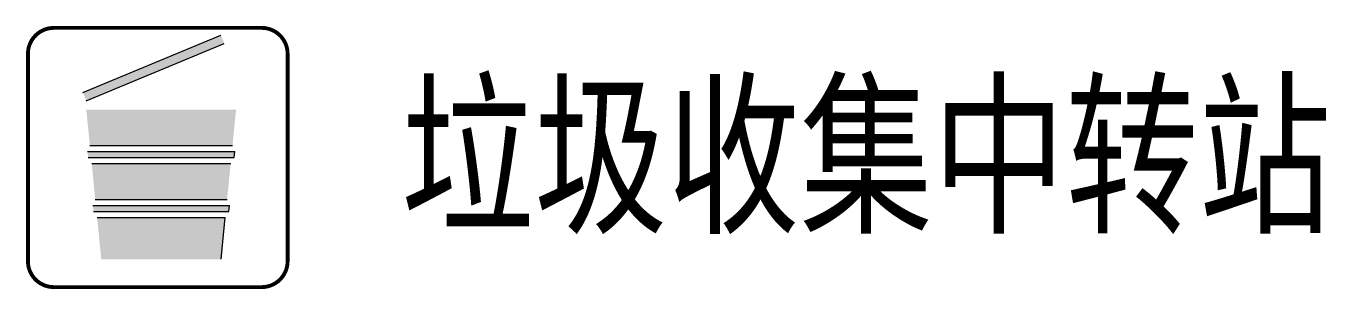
# Model space of a CAD drawing. Header units: millimetres. Extents: x -0.1 to 35, y -0.8 to 6.3.
import ezdxf

# ---------------------------------------------------------------- set-up
doc = ezdxf.new("R2010")
doc.units = ezdxf.units.MM
doc.layers.add('设施图块', color=7, linetype='Continuous')
doc.styles.add('设施块标注', font='SIMFANG.TTF', dxfattribs={"width": 0.75})

msp = doc.modelspace()

# ---------------------------------------------------------------- linework, layer by layer
at = {"layer": '设施图块', "color": 5}
for p, q in [((1.48, 4.556), (5.199, 6.103)), ((1.573, 4.332), (5.292, 5.88)), ((1.605, 2.96), (5.577, 2.96)), ((1.67, 3.122), (5.512, 3.122)), ((5.561, 2.799), (5.577, 2.96)), ((1.621, 2.799), (5.561, 2.799)), ((1.719, 2.637), (5.464, 2.637)), ((1.751, 1.507), (5.432, 1.507)), ((1.815, 1.669), (5.367, 1.669)), ((5.416, 1.346), (5.432, 1.507)), ((1.767, 1.346), (5.416, 1.346)), ((1.864, 1.184), (5.318, 1.184)), ((5.205, 0.054), (5.318, 1.184))]:
    msp.add_line(p, q, dxfattribs=at)
at = {"layer": '设施图块', "color": 5, "const_width": 0.104}
msp.add_lwpolyline([(0, 5.598, -0.41422), (0.7, 6.298), (6.298, 6.298, -0.414214), (6.998, 5.598), (6.998, 0, -0.414214), (6.298, -0.7), (0.7, -0.7, -0.414214), (0, 0), (0, 5.598)], format="xyb", dxfattribs=at)
at = {"layer": '设施图块', "color": 5}
for points in [[(1.48, 4.556), (1.573, 4.332), (5.199, 6.103), (5.292, 5.88)], [(1.573, 4.09), (5.609, 4.09), (1.67, 3.122), (5.512, 3.122)], [(1.605, 2.96), (1.621, 2.799), (5.577, 2.96), (5.561, 2.799)], [(1.719, 2.637), (1.815, 1.669), (5.464, 2.637), (5.367, 1.669)], [(5.432, 1.507), (5.416, 1.346), (1.751, 1.507), (1.767, 1.346)], [(1.864, 1.184), (1.977, 0.054), (5.318, 1.184), (5.205, 0.054)]]:
    msp.add_solid(points, dxfattribs=at)

# ---------------------------------------------------------------- texts
at = {"layer": '设施图块', "style": '设施块标注', "width": 0.75}
msp.add_attdef('垃圾收集中转站', (10.06, 1.117), '垃圾收集中转站', height=3.5, dxfattribs=at)

doc.saveas('drawing.dxf')
